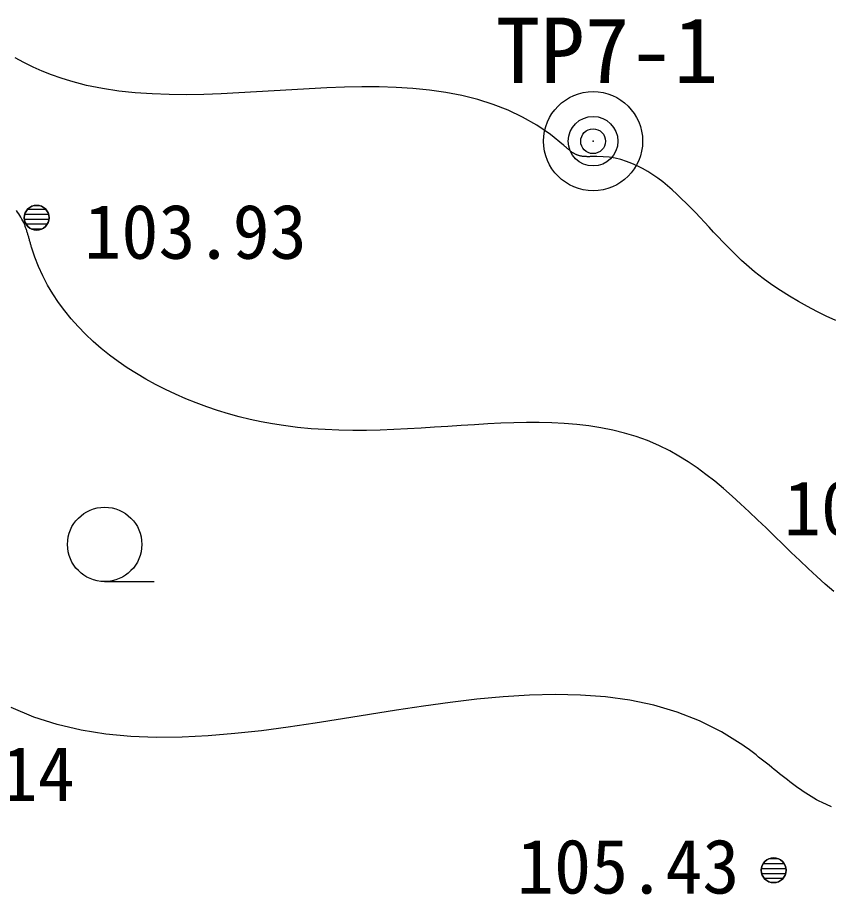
# Model space of a CAD drawing. Units: millimetres, scale not verified. Extents: x -97500 to 97500, y -67309 to 66872.
# Drawn here: x -28553 to -20372, y 44537 to 53383 of the extents above; entities that cross this region are included whole.
import ezdxf
from ezdxf.enums import TextEntityAlignment as Align

# ---------------------------------------------------------------- set-up
doc = ezdxf.new("R2010")
doc.units = ezdxf.units.MM
doc.header["$LTSCALE"] = 500
doc.header["$PDMODE"] = 32
doc.header["$PDSIZE"] = 250
for name, color, linetype in [('0-4_S-BGD', 7, 'Continuous'), ('0-7_S-BGD-HICN', 7, 'Continuous'), ('0-8_S-BGD-LWCN', 7, 'Continuous'), ('0-9_S-BMK-SRVR', 3, 'Continuous')]:
    doc.layers.add(name, color=color, linetype=linetype)
doc.styles.add('ＭＳ ゴシック', font='')
doc.styles.get('ＭＳ ゴシック').set_extended_font_data('MS Gothic')

msp = doc.modelspace()

# ---------------------------------------------------------------- linework, layer by layer
at = {"layer": '0-4_S-BGD'}
for p, q in [((-28480.3, 51400), (-28241.4, 51400)), ((-28480.3, 51400), (-28241.4, 51400)), ((-28450.7, 51450), (-28270.9, 51450)), ((-28450.7, 51450), (-28270.9, 51450)), ((-28485.1, 51350), (-28236.5, 51350)), ((-28485.1, 51350), (-28236.5, 51350)), ((-28468.7, 51300), (-28253, 51300)), ((-28468.7, 51300), (-28253, 51300)), ((-28413.9, 51250), (-28307.8, 51250)), ((-28413.9, 51250), (-28307.8, 51250)), ((-27674.5, 47693.4), (-27174.5, 47693.4)), ((-21029.2, 44850), (-20820.5, 44850)), ((-21029.2, 44850), (-20820.5, 44850)), ((-20963.7, 44900), (-20886, 44900)), ((-20963.7, 44900), (-20886, 44900)), ((-21048.4, 44800), (-20801.2, 44800)), ((-21048.4, 44800), (-20801.2, 44800)), ((-21045.9, 44750), (-20803.8, 44750)), ((-21045.9, 44750), (-20803.8, 44750)), ((-21019.9, 44700), (-20829.8, 44700)), ((-21019.9, 44700), (-20829.8, 44700))]:
    msp.add_line(p, q, dxfattribs=at)
for centre, radius in [((-28360.8, 51363.2), 125), ((-27674.5, 48068.4), 375), ((-20924.8, 44781.2), 125)]:
    msp.add_circle(centre, radius, dxfattribs=at)
for centre, start, end in [((-28360.8, 51363.2), 0, 180), ((-28360.8, 51363.2), 180, 0), ((-20924.8, 44781.2), 0, 180), ((-20924.8, 44781.2), 180, 0)]:
    msp.add_arc(centre, 125, start, end, dxfattribs=at)
at = {"layer": '0-7_S-BGD-HICN'}
for points in [[(-20760.6, 45673.1), (-20786.9, 45693.3), (-20813.3, 45713.8), (-20839.6, 45734.5), (-20865.8, 45755.4), (-20892.1, 45776.3), (-20918.4, 45797.4), (-20944.6, 45818.5), (-20970.9, 45839.7), (-20997.3, 45860.8), (-21023.6, 45881.8), (-21050.1, 45902.7), (-21076.6, 45923.5), (-21103.1, 45944.1), (-21129.8, 45964.5), (-21156.5, 45984.6), (-21183.4, 46004.4), (-21210.3, 46023.9), (-21237.4, 46043), (-21450.8, 46176.6), (-21671.9, 46287), (-21900, 46376), (-22134.8, 46445), (-22375.7, 46495.7), (-22622.1, 46529.8), (-22873.5, 46548.8), (-23129.5, 46554.4), (-23389.4, 46548.1), (-23652.8, 46531.6), (-23919.2, 46506.4), (-24187.9, 46474.3), (-24458.5, 46436.8), (-24730.5, 46395.6), (-25003.3, 46352.2), (-25276.5, 46308.2), (-25549.4, 46265.3), (-25821.6, 46225.1), (-26092.6, 46189.2), (-26361.7, 46159.3), (-26628.6, 46136.8)], [(-26628.6, 46136.8), (-26892.6, 46123.5), (-27153.3, 46121), (-27410.1, 46130.8), (-27662.5, 46154.6), (-27910, 46194), (-28152, 46250.6), (-28388, 46326.1), (-28617.6, 46422)], [(-20341, 45420.2), (-20437, 45463.5), (-20464.7, 45477.7), (-20492.2, 45492.7), (-20519.6, 45508.4), (-20546.8, 45524.7), (-20573.9, 45541.6), (-20600.8, 45559), (-20627.7, 45577), (-20654.4, 45595.4), (-20681.1, 45614.3), (-20707.6, 45633.5), (-20734.1, 45653.2), (-20760.6, 45673.1)]]:
    msp.add_lwpolyline(points, dxfattribs=at)
at = {"layer": '0-8_S-BGD-LWCN'}
for points in [[(-27024, 52605.6), (-27195.8, 52611.5), (-27365.4, 52622.9), (-27532.7, 52640.6), (-27697.2, 52665.5), (-27858.7, 52698.2), (-28016.9, 52739.5), (-28114.1, 52770.1), (-28209.9, 52804.3), (-28304.3, 52842), (-28397.2, 52883.1), (-28488.8, 52927.5), (-28578.9, 52975.2)], [(-22975.3, 52036), (-22979.9, 52039.7), (-22984.6, 52043.3), (-22989.2, 52047.1), (-22993.8, 52050.9), (-22998.4, 52054.7), (-23003, 52058.6), (-23007.5, 52062.5), (-23012.1, 52066.4), (-23016.6, 52070.4), (-23021.1, 52074.4), (-23025.7, 52078.4), (-23030.2, 52082.4), (-23034.7, 52086.4), (-23039.3, 52090.4), (-23043.8, 52094.3), (-23176.7, 52201.6), (-23314.7, 52295.7), (-23457.4, 52377.4), (-23604.6, 52447.4), (-23755.9, 52506.6), (-23911.1, 52555.6), (-24069.9, 52595.4), (-24231.9, 52626.7), (-24396.9, 52650.2), (-24564.5, 52666.8), (-24734.5, 52677.2), (-24906.6, 52682.2), (-25080.4, 52682.6), (-25255.7, 52679.2), (-25432.2, 52672.7), (-25609.6, 52663.9), (-25787.5, 52653.6), (-25965.7, 52642.7), (-26143.9, 52631.8), (-26321.7, 52621.7), (-26499, 52613.3), (-26675.3, 52607.3), (-26850.4, 52604.4), (-27024, 52605.6)], [(-22748.3, 51979.9), (-22754.9, 51979.7), (-22761.5, 51979.5), (-22768.2, 51979.3), (-22774.8, 51979.2), (-22781.4, 51979.1), (-22788, 51979), (-22794.6, 51979), (-22801.2, 51979), (-22807.7, 51979.1), (-22814.2, 51979.2), (-22820.7, 51979.5), (-22827.2, 51979.8), (-22833.6, 51980.2), (-22840, 51980.7), (-22846.3, 51981.4), (-22852.6, 51982.1), (-22858.9, 51983), (-22865.1, 51984), (-22871.3, 51985.2), (-22877.4, 51986.5), (-22883.4, 51988), (-22889.4, 51989.6), (-22895.4, 51991.4), (-22901.2, 51993.4), (-22906.5, 51995.4), (-22911.7, 51997.5), (-22916.8, 51999.7), (-22921.9, 52002.1), (-22927, 52004.7), (-22932, 52007.3), (-22936.9, 52010.1), (-22941.8, 52013), (-22946.7, 52016), (-22951.6, 52019.1), (-22956.4, 52022.3), (-22961.1, 52025.6), (-22965.9, 52029), (-22970.6, 52032.5), (-22975.3, 52036)], [(-20944.4, 50687.5), (-21031.4, 50750.7), (-21116.6, 50817.6), (-21199.9, 50888.6), (-21248.6, 50932.8), (-21296.7, 50978.4), (-21344.2, 51025), (-21391.3, 51072.6), (-21438, 51120.9), (-21484.3, 51169.8), (-21530.4, 51218.9), (-21576.3, 51268.2), (-21622.2, 51317.4), (-21668, 51366.3), (-21714, 51414.8), (-21760.1, 51462.6), (-21806.4, 51509.5), (-21853.1, 51555.3), (-21900.2, 51599.9), (-21947.7, 51643), (-21995.8, 51684.4), (-22044.6, 51724), (-22094, 51761.5), (-22144.3, 51796.7), (-22195.4, 51829.5), (-22247.5, 51859.6), (-22300.7, 51886.8), (-22355, 51911), (-22410.4, 51932), (-22467.2, 51949.4), (-22525.3, 51963.3), (-22584.8, 51973.2), (-22645.9, 51979.1), (-22708.6, 51980.8), (-22715.2, 51980.7), (-22721.8, 51980.6), (-22728.4, 51980.5), (-22735, 51980.3), (-22741.6, 51980.1), (-22748.3, 51979.9)], [(-28440.6, 51167.2), (-28443, 51175.6), (-28445.4, 51184), (-28447.9, 51192.4), (-28450.3, 51200.7), (-28452.9, 51209), (-28455.4, 51217.3), (-28458.1, 51225.6), (-28460.7, 51233.8), (-28463.5, 51242), (-28466.3, 51250.1), (-28469.1, 51258.2), (-28472, 51266.3), (-28475.1, 51274.3), (-28478.1, 51282.3), (-28481.3, 51290.2), (-28484.6, 51298.1), (-28488, 51305.9), (-28491.4, 51313.6), (-28500.2, 51332), (-28509.6, 51350.1), (-28519.6, 51367.9), (-28530.1, 51385.3), (-28541.1, 51402.4), (-28552.7, 51419.2), (-28564.8, 51435.7)], [(-26205.3, 49329.4), (-26316, 49356.4), (-26426.1, 49386.5), (-26535.3, 49419.7), (-26643.4, 49455.8), (-26750.2, 49495), (-26855.7, 49537.1), (-26959.5, 49582.1), (-27061.5, 49630), (-27161.5, 49680.9), (-27259.4, 49734.6), (-27354.9, 49791.2), (-27447.8, 49850.6), (-27538.1, 49912.8), (-27625.4, 49977.7), (-27709.6, 50045.5), (-27790.6, 50116), (-27868.1, 50189.2), (-27941.9, 50265.1), (-28011.9, 50343.7), (-28077.9, 50425), (-28139.7, 50508.8), (-28197.1, 50595.3), (-28249.9, 50684.4), (-28298, 50776), (-28341.2, 50870.2), (-28379.2, 50966.9), (-28411.9, 51066.1), (-28414.4, 51074.5), (-28416.8, 51082.9), (-28419.3, 51091.4), (-28421.7, 51099.8), (-28424, 51108.2), (-28426.4, 51116.7), (-28428.8, 51125.1), (-28431.1, 51133.5), (-28433.5, 51142), (-28435.8, 51150.4), (-28438.2, 51158.8), (-28440.6, 51167.2)], [(-20298.7, 50326.7), (-20393.9, 50371.4), (-20488.4, 50417.9), (-20582, 50466.5), (-20674.5, 50517.5), (-20765.8, 50571.2), (-20855.8, 50627.7), (-20944.4, 50687.5)], [(-21431.9, 48631.4), (-21519.7, 48704.3), (-21608.2, 48774), (-21697.7, 48840), (-21788.3, 48902), (-21880, 48959.4), (-21973, 49011.9), (-22084.4, 49067), (-22197.6, 49115), (-22312.6, 49156.4), (-22429.3, 49191.5), (-22547.7, 49220.7), (-22667.8, 49244.6), (-22789.3, 49263.4), (-22912.4, 49277.6), (-23036.9, 49287.7), (-23162.7, 49294), (-23289.9, 49296.9), (-23418.2, 49296.9), (-23547.8, 49294.4), (-23678.5, 49289.7), (-23810.2, 49283.4), (-23942.9, 49275.8), (-24076.6, 49267.3), (-24211.1, 49258.3), (-24346.4, 49249.4), (-24482.5, 49240.8), (-24619.3, 49233), (-24756.6, 49226.4), (-24894.6, 49221.4), (-25033, 49218.4), (-25171.9, 49217.9), (-25311.1, 49220.3), (-25450.7, 49225.9), (-25590.5, 49235.3), (-25730.5, 49248.7), (-25870.7, 49266.7), (-25982.4, 49284.5), (-26094, 49305.4), (-26205.3, 49329.4)], [(-20316.8, 47593.8), (-20403.7, 47668.1), (-20490.1, 47745), (-20576, 47823.9), (-20661.5, 47904.5), (-20746.7, 47986.3), (-20831.7, 48068.9), (-20916.8, 48151.8), (-21001.8, 48234.6), (-21087.1, 48316.8), (-21172.6, 48398.1), (-21258.5, 48477.9), (-21344.9, 48555.8), (-21431.9, 48631.4)]]:
    msp.add_lwpolyline(points, dxfattribs=at)
at = {"layer": '0-9_S-BMK-SRVR'}
for radius in [500, 250]:
    msp.add_circle((-22746.8, 52135.2), radius, dxfattribs=at)
msp.add_point((-22746.8, 52135.2), dxfattribs=at)

# ---------------------------------------------------------------- texts
at = {"layer": '0-4_S-BGD', "style": 'ＭＳ ゴシック'}
for s, p in [('103.93', (-27879.9, 50784)), ('103.10', (-20821.3, 47994.9)), ('105.14', (-30220.6, 45315.2)), ('105.43', (-23514.7, 44381.1))]:
    msp.add_text(s, height=549.9, dxfattribs=at).set_placement(p, align=Align.BOTTOM_LEFT)
at = {"layer": '0-9_S-BMK-SRVR', "style": 'ＭＳ ゴシック'}
msp.add_text('TP7-1', height=659.8, dxfattribs=at).set_placement((-23728.2, 52524.8), align=Align.BOTTOM_LEFT)

doc.saveas('drawing.dxf')
